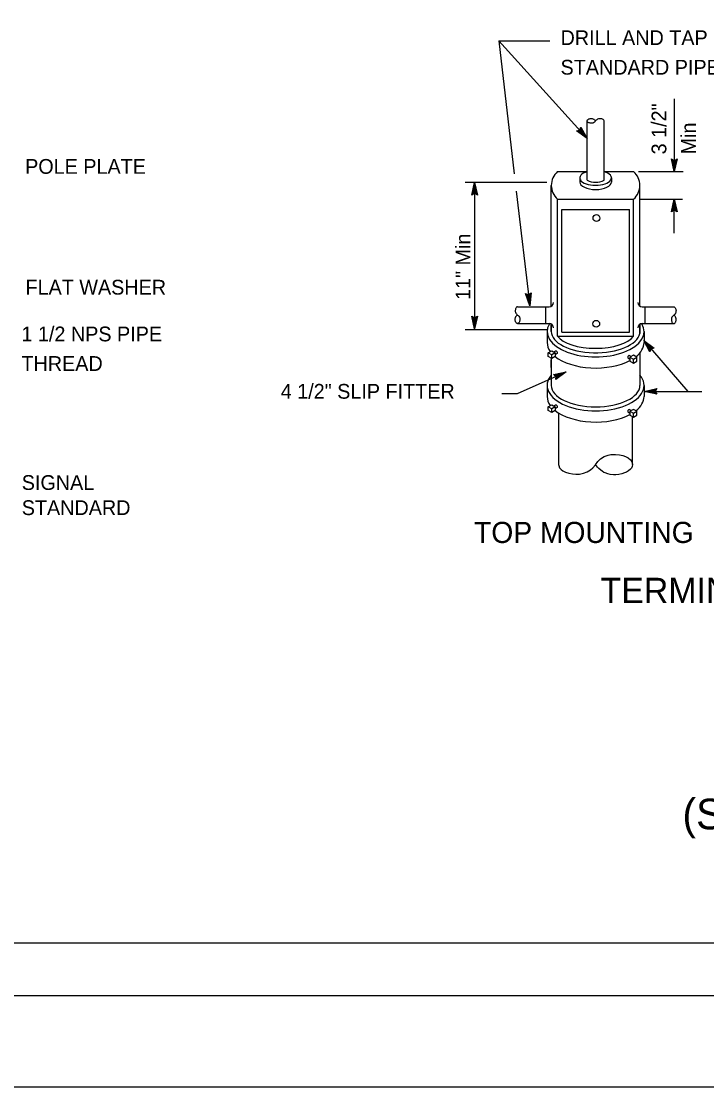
# Model space of a CAD drawing. Extents: x -893 to 867, y -474 to 712.
# Drawn here: x 46 to 371, y -474 to 31 of the extents above; entities that cross this region are included whole.
import ezdxf

# ---------------------------------------------------------------- set-up
doc = ezdxf.new("R2010")
doc.units = 0
for name, color, linetype in [('border_INSIDE-BORDER-anno', 7, 'Continuous'), ('border_PLOTTING-ELEMENTS', 7, 'Continuous'), ('border_rw_22x34_Cut_Lines', 7, 'Continuous'), ('border_SHEET', 7, 'Continuous'), ('es_DETAIL', 7, 'Continuous'), ('es_DETAIL-anno', 7, 'Continuous')]:
    doc.layers.add(name, color=color, linetype=linetype)

msp = doc.modelspace()

# ---------------------------------------------------------------- linework, layer by layer
at = {"layer": 'border_PLOTTING-ELEMENTS'}
for points in [[(-893.46, -474.05), (866.55, -474.05), (866.55, 711.96), (-893.46, 711.96)], [(-863.46, 668.96), (836.55, 668.96), (836.55, -431.05), (-863.46, -431.05)]]:
    msp.add_lwpolyline(points, close=True, dxfattribs=at)
at = {"layer": 'border_rw_22x34_Cut_Lines'}
msp.add_lwpolyline([(-863.46, 668.96), (836.55, 668.96), (836.55, -431.05), (-863.46, -431.05)], close=True, dxfattribs=at)
at = {"layer": 'border_SHEET'}
msp.add_line((811.55, -406.05), (-813.46, -406.05), dxfattribs=at)
at = {"layer": 'es_DETAIL'}
for p, q in [((313.95, -44.51), (313.95, -16.51)), ((321.95, -44.51), (321.95, -16.37)), ((299.95, -40.51), (313.95, -40.51)), ((310.44, -43.43), (310.44, -45.43)), ((321.95, -40.51), (335.95, -40.51)), ((325.44, -43.43), (325.44, -45.43)), ((296.95, -104.24), (296.95, -47.01)), ((338.95, -104.24), (338.95, -47.01)), ((299.95, -53.51), (335.95, -53.51)), ((299.95, -118.51), (299.95, -53.51)), ((299.95, -118.51), (299.95, -53.51)), ((335.95, -118.51), (335.95, -53.51)), ((335.95, -118.51), (335.95, -53.51)), ((301.95, -58.51), (333.95, -58.51)), ((301.95, -116.51), (301.95, -58.51)), ((333.95, -116.51), (333.95, -58.51)), ((280.95, -104.51), (295.95, -104.51)), ((294.45, -112.51), (294.45, -104.51)), ((339.95, -104.51), (354.95, -104.51)), ((341.45, -112.51), (341.45, -104.51)), ((280.95, -112.51), (295.95, -112.51)), ((296.95, -116.18), (296.95, -112.77)), ((296.97, -112.8), (296.97, -116.18)), ((338.95, -117.12), (338.95, -112.77)), ((338.95, -112.8), (338.95, -117.12)), ((339.95, -112.51), (354.95, -112.51)), ((295, -116.18), (295, -121.43)), ((299.95, -118.51), (335.95, -118.51)), ((301.95, -116.51), (333.95, -116.51)), ((340.92, -116.18), (340.92, -121.43)), ((295.55, -126.29), (297.16, -125.37)), ((297.16, -125.37), (298.76, -126.29)), ((298.14, -125.94), (299.12, -125.37)), ((295.55, -128.15), (295.55, -126.29)), ((297.16, -127.22), (295.55, -126.29)), ((297.16, -129.07), (295.55, -128.15)), ((296.97, -128.97), (296.97, -141.77)), ((296.97, -133.27), (296.97, -129.73)), ((298.76, -126.29), (297.16, -127.22)), ((297.16, -129.07), (297.16, -127.22)), ((298.76, -128.15), (297.16, -129.07)), ((298.76, -126.29), (298.76, -128.15)), ((299.82, -126.61), (298.76, -127.23)), ((333.17, -128.78), (334.24, -129.39)), ((334.86, -128.1), (333.88, -127.54)), ((335.84, -127.53), (334.24, -128.46)), ((334.24, -128.46), (334.24, -130.31)), ((334.24, -128.46), (335.84, -129.39)), ((334.24, -130.31), (335.84, -131.24)), ((337.45, -128.46), (335.84, -127.53)), ((335.84, -129.39), (337.45, -128.46)), ((335.84, -131.24), (335.84, -129.39)), ((335.84, -131.24), (337.45, -130.31)), ((337.45, -130.31), (337.45, -128.46)), ((338.95, -126.5), (338.95, -141.77)), ((295, -141.77), (295, -147.02)), ((340.92, -141.77), (340.92, -147.02)), ((295.55, -151.89), (297.16, -150.96)), ((297.16, -150.96), (298.76, -151.89)), ((298.14, -151.53), (299.12, -150.97)), ((295.55, -153.74), (295.55, -151.89)), ((297.16, -152.81), (295.55, -151.89)), ((297.16, -154.67), (295.55, -153.74)), ((298.76, -151.89), (297.16, -152.81)), ((297.16, -154.67), (297.16, -152.81)), ((298.76, -153.74), (297.16, -154.67)), ((298.76, -151.89), (298.76, -153.74)), ((299.82, -152.21), (298.76, -152.82)), ((300.45, -154.86), (300.45, -179.3)), ((333.17, -154.37), (334.24, -154.98)), ((334.86, -153.69), (333.88, -153.13)), ((335.84, -153.13), (334.24, -154.05)), ((334.24, -154.05), (334.24, -155.91)), ((334.24, -154.05), (335.84, -154.98)), ((334.24, -155.91), (335.84, -156.83)), ((337.45, -154.05), (335.84, -153.13)), ((335.84, -154.98), (337.45, -154.05)), ((335.84, -156.83), (335.84, -154.98)), ((335.84, -156.83), (337.45, -155.91)), ((337.45, -155.91), (337.45, -154.05)), ((335.45, -179.3), (335.45, -156.61))]:
    msp.add_line(p, q, dxfattribs=at)
for points in [[(321.95, -16.47), (321.94, -16.36), (321.85, -16.14), (321.68, -15.95), (321.48, -15.8), (321.22, -15.67), (320.87, -15.55), (320.46, -15.47), (320.09, -15.43), (319.68, -15.44), (319.27, -15.53), (318.88, -15.68), (318.49, -15.92), (318.24, -16.14), (317.96, -16.46), (317.7, -16.82), (317.42, -17.08), (317.01, -17.34), (316.58, -17.5), (316.29, -17.56), (315.78, -17.57), (315.37, -17.53), (315.01, -17.45), (314.73, -17.34), (314.43, -17.19), (314.19, -16.99), (314.07, -16.84), (313.99, -16.67), (313.95, -16.47), (313.99, -16.26), (314.07, -16.09), (314.18, -15.96), (314.37, -15.79), (314.62, -15.65), (314.81, -15.56), (315.1, -15.47), (315.43, -15.4), (315.76, -15.37), (316.03, -15.37), (316.36, -15.4), (316.63, -15.46), (316.91, -15.57), (317.06, -15.63), (317.24, -15.75), (317.39, -15.86), (317.6, -16.04), (317.76, -16.21), (317.87, -16.35), (317.95, -16.46)], [(280.96, -104.48), (280.85, -104.49), (280.63, -104.58), (280.44, -104.75), (280.29, -104.95), (280.16, -105.21), (280.04, -105.56), (279.96, -105.97), (279.92, -106.34), (279.93, -106.75), (280.02, -107.16), (280.17, -107.55), (280.41, -107.94), (280.63, -108.19), (280.95, -108.47), (281.31, -108.73), (281.57, -109.01), (281.83, -109.42), (281.99, -109.85), (282.05, -110.14), (282.06, -110.65), (282.02, -111.06), (281.94, -111.42), (281.83, -111.71), (281.68, -112), (281.48, -112.24), (281.33, -112.36), (281.16, -112.44), (280.96, -112.48), (280.75, -112.44), (280.58, -112.36), (280.45, -112.25), (280.28, -112.06), (280.14, -111.81), (280.05, -111.62), (279.96, -111.33), (279.89, -111), (279.86, -110.67), (279.86, -110.4), (279.89, -110.07), (279.95, -109.8), (280.06, -109.52), (280.12, -109.37), (280.24, -109.19), (280.35, -109.04), (280.53, -108.83), (280.7, -108.67), (280.84, -108.56), (280.95, -108.48)], [(355.01, -104.54), (355.12, -104.55), (355.34, -104.64), (355.53, -104.81), (355.67, -105.01), (355.81, -105.27), (355.93, -105.62), (356.01, -106.03), (356.04, -106.4), (356.03, -106.81), (355.95, -107.22), (355.8, -107.61), (355.56, -108), (355.34, -108.25), (355.02, -108.53), (354.66, -108.79), (354.4, -109.07), (354.13, -109.48), (353.97, -109.91), (353.92, -110.2), (353.9, -110.71), (353.95, -111.12), (354.03, -111.48), (354.13, -111.77), (354.29, -112.06), (354.48, -112.3), (354.64, -112.42), (354.8, -112.5), (355.01, -112.54), (355.22, -112.5), (355.38, -112.42), (355.51, -112.31), (355.68, -112.12), (355.83, -111.87), (355.91, -111.68), (356.01, -111.39), (356.07, -111.06), (356.11, -110.73), (356.11, -110.46), (356.08, -110.13), (356.01, -109.86), (355.91, -109.58), (355.85, -109.43), (355.73, -109.25), (355.62, -109.1), (355.44, -108.89), (355.27, -108.73), (355.13, -108.62), (355.01, -108.54)], [(300.45, -179.3), (300.5, -179.79), (300.91, -180.76), (301.65, -181.59), (302.5, -182.22), (303.65, -182.81), (305.21, -183.34), (307, -183.69), (308.6, -183.83), (310.39, -183.8), (312.17, -183.43), (313.91, -182.75), (315.61, -181.71), (316.7, -180.77), (317.91, -179.36), (319.07, -177.76), (320.27, -176.64), (322.08, -175.48), (323.95, -174.78), (325.22, -174.54), (327.44, -174.48), (329.25, -174.67), (330.83, -175.03), (332.07, -175.48), (333.36, -176.16), (334.41, -177.01), (334.95, -177.69), (335.3, -178.41), (335.45, -179.32), (335.29, -180.22), (334.92, -180.95), (334.47, -181.52), (333.61, -182.26), (332.53, -182.9), (331.7, -183.26), (330.42, -183.68), (328.99, -183.97), (327.54, -184.11), (326.36, -184.13), (324.9, -183.98), (323.76, -183.7), (322.5, -183.23), (321.87, -182.98), (321.07, -182.45), (320.41, -181.99), (319.49, -181.19), (318.79, -180.45), (318.32, -179.84), (317.97, -179.33)]]:
    msp.add_lwpolyline(points, dxfattribs=at)
for centre in [(318.37, -62.47), (318.25, -112.6)]:
    msp.add_circle(centre, 1.62, dxfattribs=at)
for centre, radius, start, end in [((305.49, -47.01), 8.54, 130.4497, 229.5503), ((317.95, -37.01), 8.5, 241.9275, 298.0725), ((330.41, -47.01), 8.54, 310.4497, 49.5503), ((295.95, -102.51), 2, 270, 0), ((339.95, -102.51), 2, 180, 270), ((295.95, -114.51), 2, 0, 90), ((339.95, -114.51), 2, 90, 180), ((298.76, -126.4), 1.09, 348.6903, 70.791), ((334.24, -128.56), 1.09, 109.209, 191.3097), ((298.76, -151.99), 1.09, 348.6903, 70.791), ((334.24, -154.16), 1.09, 109.209, 191.3097)]:
    msp.add_arc(centre, radius, start, end, dxfattribs=at)
for centre, major_axis, ratio, start_param, end_param in [((317.94, -43.47), (-7.5, 0), 0.466667, 5.274011, 10.431686), ((317.94, -45.43), (7.5, 0), 0.471545, 3.141593, 6.283185), ((317.96, -116.18), (22.96, 0), 0.527585, 2.839328, 6.584205), ((317.96, -116.18), (21.06, 0), 0.481675, 3.141593, 6.190629), ((317.96, -116.18), (18.8, 0), 0.425595, 3.436778, 5.988), ((317.96, -121.43), (22.96, 0), 0.527585, 3.141593, 3.505836), ((317.96, -121.43), (22.96, 0), 0.527585, 5.69005, 6.283185), ((317.96, -121.43), (22.96, 0), 0.527585, 3.722209, 5.500487), ((317.96, -141.77), (22.96, 0), 0.527585, 2.724447, 6.700331), ((317.96, -141.77), (20.99, 0), 0.483275, 3.141593, 6.283185), ((317.96, -147.02), (22.96, 0), 0.527585, 3.141593, 3.505836), ((317.96, -147.02), (22.96, 0), 0.527585, 5.69005, 6.283185), ((317.96, -147.02), (22.96, 0), 0.527585, 3.722209, 5.500487)]:
    msp.add_ellipse(centre, major_axis=major_axis, ratio=ratio, start_param=start_param, end_param=end_param, dxfattribs=at)
at = {"layer": 'es_DETAIL-anno'}
for p, q in [((272.05, 21.47), (296.27, 21.47)), ((272.05, 21.47), (313.95, -24.76)), ((272.05, 21.47), (279.42, -41.53)), ((355.22, -5.96), (355.22, -40.51)), ((310.46, -20.91), (310.91, -19.41)), ((310.46, -20.91), (310.91, -19.41)), ((310.79, -19.81), (313.02, -23.74)), ((310.79, -19.81), (313.02, -23.74)), ((310.91, -19.41), (310.91, -19.41)), ((310.91, -19.41), (313.95, -24.76)), ((310.91, -19.41), (310.91, -19.41)), ((310.91, -19.41), (313.95, -24.76)), ((308.93, -21.21), (310.46, -20.91)), ((308.93, -21.21), (310.46, -20.91)), ((313.95, -24.76), (308.93, -21.21)), ((308.93, -21.21), (308.93, -21.21)), ((313.95, -24.76), (308.93, -21.21)), ((308.93, -21.21), (308.93, -21.21)), ((313.01, -23.73), (309.36, -21.14)), ((313.01, -23.73), (309.36, -21.14)), ((312.09, -22.71), (309.73, -21.04)), ((312.09, -22.71), (309.73, -21.04)), ((311.17, -21.69), (310.16, -20.97)), ((311.17, -21.69), (310.16, -20.97)), ((310.54, -20.59), (311.17, -21.69)), ((310.54, -20.59), (311.17, -21.69)), ((310.68, -20.23), (312.09, -22.71)), ((310.68, -20.23), (312.09, -22.71)), ((313.95, -24.76), (313.95, -24.76)), ((313.95, -24.76), (313.95, -24.76)), ((355.22, -40.51), (353.89, -34.51)), ((353.89, -34.51), (353.89, -34.51)), ((353.89, -34.51), (355.22, -35.31)), ((355.22, -39.12), (354.25, -34.74)), ((355.22, -37.74), (354.6, -34.92)), ((355.22, -36.36), (354.96, -35.15)), ((355.22, -35.31), (356.56, -34.51)), ((356.56, -34.51), (355.22, -40.51)), ((356.21, -34.72), (355.22, -39.13)), ((355.85, -34.96), (355.22, -37.74)), ((355.5, -35.13), (355.22, -36.36)), ((356.56, -34.51), (356.56, -34.51)), ((338.35, -40.51), (359.36, -40.51)), ((355.22, -40.51), (355.22, -40.51)), ((294.84, -45.57), (256.16, -45.57)), ((259.29, -51.57), (260.63, -45.57)), ((259.65, -51.36), (260.63, -46.95)), ((260.01, -51.12), (260.63, -48.34)), ((260.35, -50.95), (260.63, -49.72)), ((260.63, -45.57), (260.63, -114.97)), ((260.63, -45.57), (260.63, -45.57)), ((260.63, -45.57), (261.96, -51.57)), ((260.63, -46.96), (261.6, -51.34)), ((260.63, -48.34), (261.25, -51.16)), ((260.63, -49.72), (260.89, -50.93)), ((280.38, -49.75), (286.74, -104.08)), ((260.63, -50.77), (259.29, -51.57)), ((259.29, -51.57), (259.29, -51.57)), ((261.96, -51.57), (260.63, -50.77)), ((261.96, -51.57), (261.96, -51.57)), ((338.95, -53.51), (359.16, -53.51)), ((353.88, -59.51), (355.22, -53.51)), ((354.24, -59.29), (355.22, -54.89)), ((355.22, -69.61), (355.22, -53.51)), ((355.22, -53.51), (355.22, -53.51)), ((355.22, -53.51), (356.55, -59.51)), ((355.22, -54.9), (356.19, -59.27)), ((355.22, -58.71), (353.88, -59.51)), ((353.88, -59.51), (353.88, -59.51)), ((354.6, -59.06), (355.22, -56.27)), ((354.94, -58.88), (355.22, -57.65)), ((355.22, -56.27), (355.85, -59.09)), ((355.22, -57.65), (355.49, -58.86)), ((356.55, -59.51), (355.22, -58.71)), ((356.55, -59.51), (356.55, -59.51)), ((286.74, -104.08), (284.72, -98.27)), ((284.72, -98.27), (284.72, -98.27)), ((284.72, -98.27), (286.14, -98.91)), ((286.57, -102.7), (285.11, -98.46)), ((286.42, -101.33), (285.47, -98.6)), ((286.26, -99.96), (285.85, -98.79)), ((286.14, -98.91), (287.37, -97.96)), ((286.39, -98.71), (286.26, -99.96)), ((286.71, -98.49), (286.42, -101.33)), ((287.04, -98.22), (286.58, -102.71)), ((287.37, -97.96), (286.74, -104.08)), ((287.37, -97.96), (287.37, -97.96)), ((286.74, -104.08), (286.74, -104.08)), ((260.63, -114.97), (259.3, -108.97)), ((259.3, -108.97), (259.3, -108.97)), ((259.3, -108.97), (260.63, -109.77)), ((260.63, -113.57), (259.66, -109.2)), ((260.63, -112.2), (260.01, -109.38)), ((260.63, -110.82), (260.37, -109.61)), ((260.63, -109.77), (261.97, -108.97)), ((261.97, -108.97), (260.63, -114.97)), ((261.61, -109.18), (260.63, -113.59)), ((261.25, -109.42), (260.63, -112.2)), ((260.91, -109.59), (260.63, -110.82)), ((261.97, -108.97), (261.97, -108.97)), ((294.84, -115.38), (256.16, -115.38)), ((260.63, -114.97), (260.63, -114.97)), ((343.69, -125.86), (340.77, -120.45)), ((340.77, -120.45), (340.77, -120.45)), ((340.77, -120.45), (345.71, -124.11)), ((340.92, -120.66), (361.67, -144.61)), ((343.82, -125.46), (341.68, -121.49)), ((341.69, -121.5), (345.28, -124.17)), ((343.94, -125.05), (342.58, -122.54)), ((342.58, -122.54), (344.91, -124.26)), ((344.08, -124.69), (343.49, -123.58)), ((343.49, -123.58), (344.48, -124.32)), ((344.18, -124.38), (343.69, -125.86)), ((343.69, -125.86), (343.69, -125.86)), ((345.71, -124.11), (344.18, -124.38)), ((345.71, -124.11), (345.71, -124.11)), ((280.95, -145.56), (304.06, -135.33)), ((298.06, -136.63), (304.06, -135.33)), ((298.4, -136.86), (302.81, -135.91)), ((304.06, -135.33), (299.18, -139.05)), ((302.8, -135.91), (299.24, -138.63)), ((304.06, -135.33), (304.06, -135.33)), ((299.34, -137.51), (298.06, -136.63)), ((298.06, -136.63), (298.06, -136.63)), ((298.76, -137.09), (301.56, -136.49)), ((299.07, -137.33), (300.3, -137.06)), ((299.18, -139.05), (299.34, -137.51)), ((299.18, -139.05), (299.18, -139.05)), ((301.56, -136.49), (299.25, -138.24)), ((300.3, -137.06), (299.32, -137.82)), ((273.53, -145.56), (280.95, -145.56)), ((340.9, -144.61), (346.9, -143.28)), ((346.9, -145.95), (340.9, -144.61)), ((340.9, -144.61), (340.9, -144.61)), ((340.92, -144.61), (368.28, -144.61)), ((346.68, -145.59), (342.28, -144.61)), ((342.29, -144.6), (346.66, -143.64)), ((343.66, -144.61), (346.49, -143.98)), ((346.45, -145.23), (343.66, -144.61)), ((345.04, -144.61), (346.25, -144.34)), ((346.27, -144.88), (345.04, -144.61)), ((346.9, -143.28), (346.1, -144.61)), ((346.1, -144.61), (346.9, -145.95)), ((346.9, -143.28), (346.9, -143.28)), ((346.9, -145.95), (346.9, -145.95))]:
    msp.add_line(p, q, dxfattribs=at)

# ---------------------------------------------------------------- texts
at = {"layer": 'border_INSIDE-BORDER-anno'}
msp.add_text('(SIGNAL HEAD MOUNTING)', height=14.5, dxfattribs=at).set_placement((359.08, -352.09))
at = {"layer": 'es_DETAIL-anno'}
for s, height, p in [('DRILL AND TAP FOR 1 1/2 NPS', 7, (301.35, 19.46)), ('STANDARD PIPE THREAD', 7, (301.35, 5.46)), ('POLE PLATE', 7, (47.74, -41.53)), ('FLAT WASHER', 7, (47.93, -98.76)), ('1 1/2 NPS PIPE', 7, (46.01, -120.91)), ('THREAD', 7, (46.01, -134.91)), ('4 1/2" SLIP FITTER', 7, (168.82, -148.09)), ('SIGNAL', 7, (46.15, -191.31)), ('STANDARD', 7, (46.15, -203.21)), ('TOP MOUNTING', 10, (260.39, -216.44)), ('TERMINAL COMPARTMENT', 12, (320.3, -244.93))]:
    msp.add_text(s, height=height, dxfattribs=at).set_placement(p)
for s, p in [('3 1/2"', (351.46, -32.32)), ('Min', (365.46, -32.32)), ('11" Min', (258.66, -101.28))]:
    msp.add_text(s, height=7, rotation=90, dxfattribs=at).set_placement(p)

doc.saveas('drawing.dxf')
